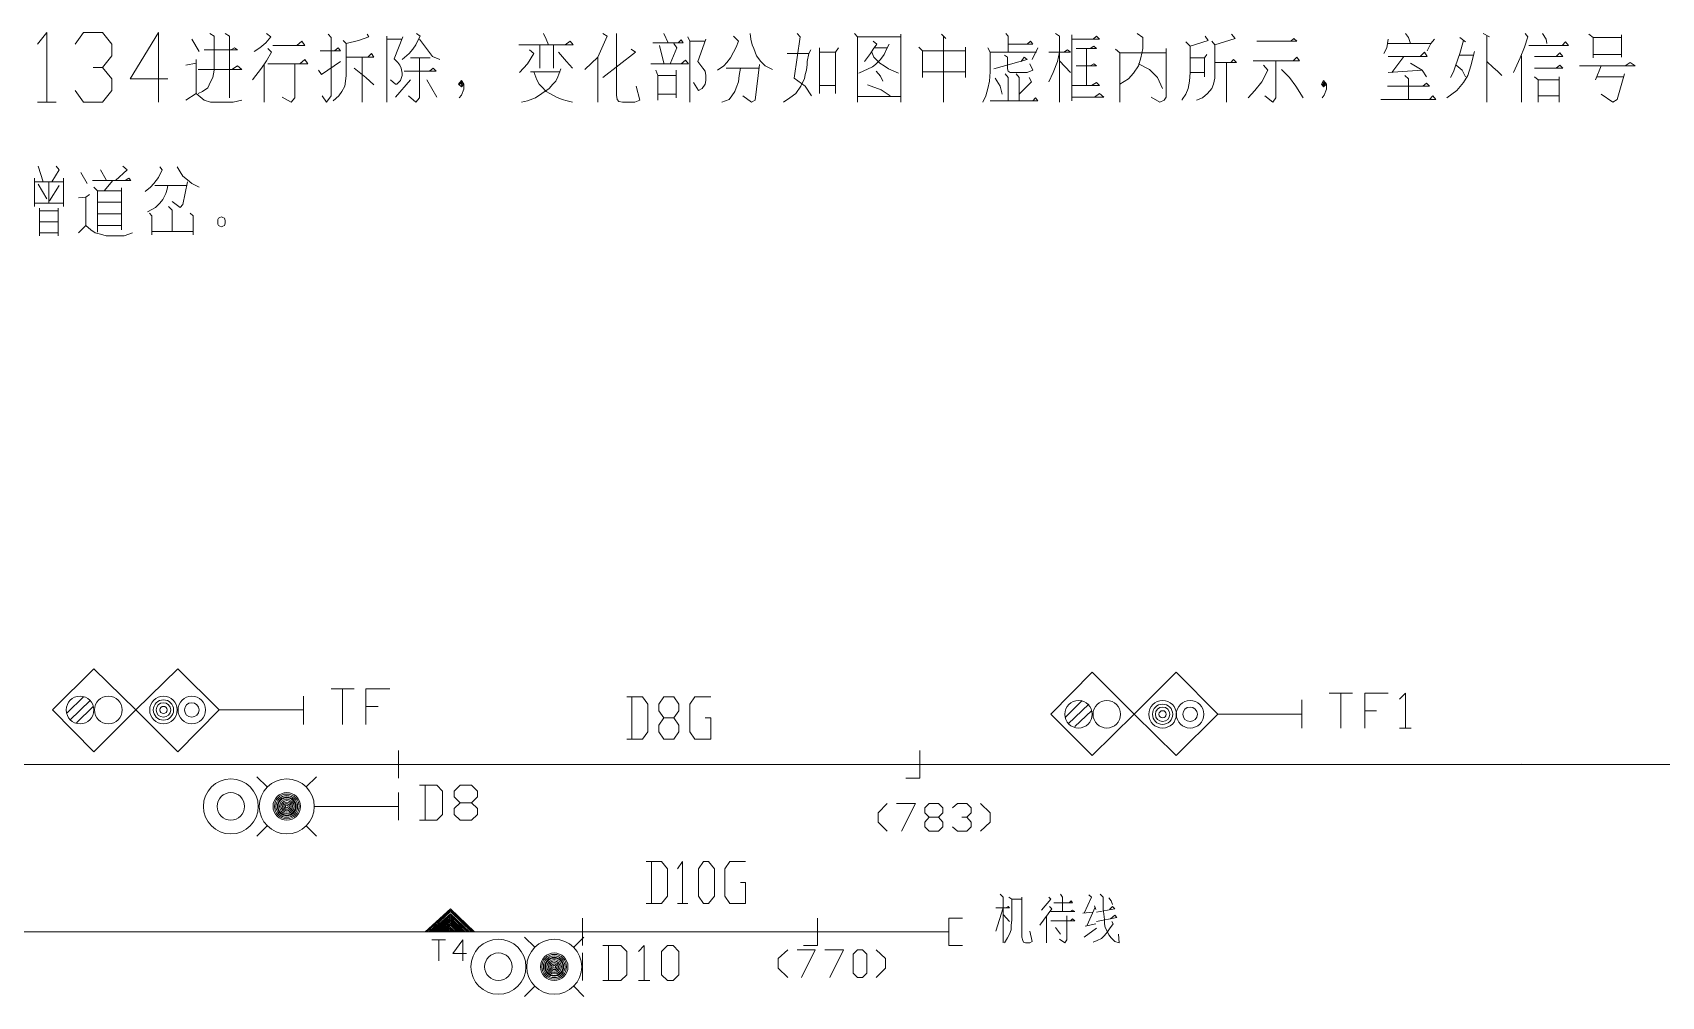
# Model space of a CAD drawing. Header units: millimetres. Extents: x 18 to 1853, y 466 to 763.
# Drawn here: x 1323.9 to 1440.6, y 612.3 to 681.4 of the extents above; entities that cross this region are included whole.
import ezdxf

# ---------------------------------------------------------------- set-up
doc = ezdxf.new("R2010")
doc.units = ezdxf.units.MM
doc.header["$MEASUREMENT"] = 0
doc.layers.add('1', color=7, linetype='Continuous')
doc.layers.add('D0', color=7, linetype='Continuous')

msp = doc.modelspace()

# ---------------------------------------------------------------- linework, layer by layer
at = {"color": 255, "linetype": 'Continuous', "lineweight": 0}
for points in [[(1325.29, 632.81), (1328.25, 635.77)], [(1328.25, 635.77), (1331.27, 632.81)], [(1331.27, 632.81), (1334.28, 635.77)], [(1334.28, 635.77), (1337.24, 632.81)], [(1396.85, 632.5), (1399.82, 635.51)], [(1399.82, 635.51), (1402.83, 632.5)], [(1402.83, 632.5), (1405.84, 635.51)], [(1405.84, 635.51), (1408.81, 632.5)], [(1345.25, 634.32), (1346.91, 634.32)], [(1346.08, 634.32), (1346.08, 631.77)], [(1347.74, 631.77), (1347.74, 634.32), (1349.46, 634.32)], [(1416.81, 634.01), (1418.47, 634.01)], [(1417.64, 634.01), (1417.64, 631.51)], [(1419.36, 631.51), (1419.36, 634.01), (1421.02, 634.01)], [(1421.85, 633.59), (1422.27, 634.01), (1422.27, 631.51)], [(1343.27, 631.77), (1343.27, 633.8)], [(1347.74, 633.07), (1348.62, 633.07)], [(1366.45, 630.73), (1367.59, 630.73), (1367.96, 631.25), (1367.96, 633.23), (1367.59, 633.75), (1366.45, 633.75)], [(1366.81, 633.75), (1366.81, 630.73)], [(1369.1, 630.73), (1368.74, 631.25), (1368.74, 631.72), (1369.1, 632.24), (1369.83, 632.24), (1370.19, 632.76), (1370.19, 633.23), (1369.83, 633.75), (1369.1, 633.75), (1368.74, 633.23), (1368.74, 632.76), (1369.1, 632.24)], [(1372.06, 632.24), (1372.48, 632.24), (1372.48, 630.73), (1371.34, 630.73), (1370.97, 631.25), (1370.97, 633.23), (1371.34, 633.75), (1372.48, 633.75)], [(1414.84, 631.51), (1414.84, 633.54)], [(1328.25, 629.8), (1325.29, 632.81)], [(1331.27, 632.81), (1328.25, 629.8)], [(1334.28, 629.8), (1331.27, 632.81)], [(1337.24, 632.81), (1334.28, 629.8)], [(1343.27, 632.81), (1337.24, 632.81)], [(1369.83, 632.24), (1370.19, 631.72), (1370.19, 631.25), (1369.83, 630.73), (1369.1, 630.73)], [(1399.82, 629.54), (1396.85, 632.5)], [(1402.83, 632.5), (1399.82, 629.54)], [(1405.84, 629.54), (1402.83, 632.5)], [(1408.81, 632.5), (1405.84, 629.54)], [(1414.84, 632.5), (1408.81, 632.5)], [(1419.36, 632.76), (1420.19, 632.76)], [(1421.85, 631.51), (1422.68, 631.51)], [(1350.08, 629.9), (1350.08, 629.9)], [(1350.08, 627.93), (1350.08, 629.9)], [(1387.45, 629.9), (1387.45, 627.93)], [(1311.88, 628.91), (1558.85, 628.91)], [(1586.24, 628.97), (1368.89, 628.91)], [(1430.58, 628.97), (1430.58, 628.97)], [(1339.94, 628.03), (1340.67, 627.3)], [(1344.21, 628.03), (1343.48, 627.3)], [(1351.59, 624.91), (1352.83, 624.91), (1353.25, 625.33), (1353.25, 626.99), (1352.83, 627.41), (1351.59, 627.41)], [(1352, 627.41), (1352, 624.91)], [(1354.5, 624.91), (1354.08, 625.33), (1354.08, 625.74), (1354.5, 626.16), (1355.33, 626.16), (1355.74, 626.58), (1355.74, 626.99), (1355.33, 627.41), (1354.5, 627.41), (1354.08, 626.99), (1354.08, 626.58), (1354.5, 626.16)], [(1387.45, 627.93), (1386.46, 627.93)], [(1350.08, 625.9), (1344.1, 625.9)], [(1350.08, 624.91), (1350.08, 626.89)], [(1355.33, 626.16), (1355.74, 625.74), (1355.74, 625.33), (1355.33, 624.91), (1354.5, 624.91)], [(1385.11, 626.11), (1384.48, 625.43), (1384.48, 624.76), (1385.11, 624.13)], [(1385.78, 626.11), (1387.14, 626.11), (1386.15, 624.13)], [(1388.12, 624.13), (1387.81, 624.44), (1387.81, 624.76), (1388.12, 625.12), (1388.8, 625.12), (1389.11, 625.43), (1389.11, 625.8), (1388.8, 626.11), (1388.12, 626.11), (1387.81, 625.8), (1387.81, 625.43), (1388.12, 625.12)], [(1389.79, 625.8), (1390.15, 626.11), (1390.83, 626.11), (1391.14, 625.8), (1391.14, 625.43), (1390.83, 625.12), (1390.46, 625.12)], [(1391.81, 626.11), (1392.49, 625.43), (1392.49, 624.76), (1391.81, 624.13)], [(1388.8, 625.12), (1389.11, 624.76), (1389.11, 624.44), (1388.8, 624.13), (1388.12, 624.13)], [(1390.83, 625.12), (1391.14, 624.76), (1391.14, 624.44), (1390.83, 624.13), (1390.15, 624.13), (1389.79, 624.44)], [(1340.67, 624.5), (1339.94, 623.77)], [(1343.48, 624.5), (1344.21, 623.77)], [(1367.85, 618.94), (1368.94, 618.94), (1369.36, 619.46), (1369.36, 621.43), (1368.94, 621.95), (1367.85, 621.95)], [(1368.22, 621.95), (1368.22, 618.94)], [(1370.09, 621.43), (1370.45, 621.95), (1370.45, 618.94)], [(1371.96, 618.94), (1371.6, 619.46), (1371.6, 621.43), (1371.96, 621.95), (1372.32, 621.95), (1372.74, 621.43), (1372.74, 619.46), (1372.32, 618.94), (1371.96, 618.94)], [(1374.61, 620.44), (1374.97, 620.44), (1374.97, 618.94), (1373.83, 618.94), (1373.47, 619.46), (1373.47, 621.43), (1373.83, 621.95), (1374.97, 621.95)], [(1370.09, 618.94), (1370.82, 618.94)], [(1393.22, 619.61), (1393.42, 619.4), (1393.42, 616.13)], [(1393.84, 619.4), (1394.05, 619.25), (1394.05, 617.74), (1394, 617.38), (1394, 617.06), (1393.89, 616.75), (1393.74, 616.49), (1393.53, 616.13)], [(1394.05, 619.25), (1394.77, 619.25)], [(1394.77, 619.4), (1394.77, 616.54), (1394.83, 616.29), (1394.88, 616.18), (1395.03, 616.13), (1395.35, 616.13), (1395.5, 616.23), (1395.35, 616.96)], [(1396.7, 619.4), (1396.85, 619.25), (1396.18, 618.47)], [(1397.06, 618.99), (1398.41, 618.99), (1398.31, 619.14), (1398.15, 618.99)], [(1397.53, 619.61), (1397.69, 619.4), (1397.69, 618.36)], [(1399.56, 619.56), (1399.76, 619.4), (1399.24, 618.26)], [(1400.39, 619.61), (1400.6, 619.4), (1400.6, 618.57), (1400.7, 617.79), (1400.7, 617.48), (1400.75, 617.22), (1400.86, 617.01), (1401.01, 616.7), (1401.17, 616.49), (1401.43, 616.23), (1401.74, 616.13), (1401.69, 616.75)], [(1401.01, 619.35), (1401.17, 619.14), (1401.27, 618.88)], [(1363.28, 617.9), (1363.28, 617.9)], [(1363.28, 615.92), (1363.28, 617.9)], [(1380.12, 617.9), (1380.12, 615.92)], [(1389.53, 617.9), (1389.53, 615.92)], [(1390.51, 617.9), (1389.53, 617.9)], [(1392.9, 618.62), (1393.89, 618.62), (1393.79, 618.73), (1393.63, 618.62)], [(1393.42, 618.62), (1392.9, 616.96)], [(1393.42, 618.16), (1393.89, 617.64)], [(1396.75, 618.73), (1396.91, 618.57), (1396.07, 617.38)], [(1396.54, 616.13), (1396.54, 618)], [(1396.85, 618.36), (1398.57, 618.36), (1398.41, 618.47), (1398.26, 618.36)], [(1396.85, 617.69), (1398.57, 617.69), (1398.41, 617.84), (1398.26, 617.69)], [(1398, 618.05), (1398, 616.34), (1397.84, 616.13), (1397.48, 616.39)], [(1399.14, 618.26), (1399.87, 618.31)], [(1400.02, 618.68), (1399.45, 617.38)], [(1401.22, 617.64), (1401.32, 617.48), (1401.06, 617.12), (1400.91, 616.91), (1400.7, 616.65), (1400.49, 616.44), (1400.18, 616.29), (1399.87, 616.18)], [(1399.97, 618.78), (1400.08, 618.52)], [(1400.13, 618.31), (1401.43, 618.57), (1401.27, 618.73), (1401.06, 618.52)], [(1400.13, 617.64), (1401.58, 617.95), (1401.43, 618.1), (1401.12, 617.84)], [(1278.36, 616.91), (1389.53, 616.91)], [(1354.5, 616.91), (1354.5, 616.91)], [(1359.12, 616.54), (1359.85, 615.82)], [(1363.38, 616.54), (1362.66, 615.82)], [(1397.17, 617.22), (1397.53, 616.75)], [(1399.24, 616.54), (1400.13, 617.17)], [(1399.3, 617.32), (1400.08, 617.48)], [(1352.47, 616.34), (1353.46, 616.34)], [(1352.99, 616.34), (1352.99, 614.83)], [(1354.96, 615.35), (1353.98, 615.35), (1354.7, 616.34), (1354.7, 614.83)], [(1363.28, 615.4), (1363.28, 615.4)], [(1363.28, 613.43), (1363.28, 615.4)], [(1364.74, 613.43), (1366.03, 613.43), (1366.45, 613.84), (1366.45, 615.51), (1366.03, 615.92), (1364.74, 615.92)], [(1365.15, 615.92), (1365.15, 613.43)], [(1367.28, 615.51), (1367.7, 615.92), (1367.7, 613.43)], [(1369.36, 613.43), (1368.94, 613.84), (1368.94, 615.51), (1369.36, 615.92), (1369.78, 615.92), (1370.19, 615.51), (1370.19, 613.84), (1369.78, 613.43), (1369.36, 613.43)], [(1377.99, 615.61), (1377.31, 614.99), (1377.31, 614.31), (1377.99, 613.63)], [(1378.66, 615.61), (1379.96, 615.61), (1378.98, 613.63)], [(1380.12, 615.92), (1379.13, 615.92)], [(1380.64, 615.61), (1381.99, 615.61), (1381, 613.63)], [(1382.98, 613.63), (1382.67, 613.95), (1382.67, 615.3), (1382.98, 615.61), (1383.34, 615.61), (1383.65, 615.3), (1383.65, 613.95), (1383.34, 613.63), (1382.98, 613.63)], [(1384.33, 615.61), (1385, 614.99), (1385, 614.31), (1384.33, 613.63)], [(1389.53, 615.92), (1390.51, 615.92)], [(1359.85, 613.01), (1359.12, 612.28)], [(1362.66, 613.01), (1363.38, 612.28)], [(1367.28, 613.43), (1368.11, 613.43)]]:
    msp.add_lwpolyline(points, dxfattribs=at)
at = {"color": 50, "linetype": 'Continuous', "lineweight": 0}
for points in [[(1327.52, 633.75), (1326.33, 632.6)], [(1327.99, 633.49), (1326.54, 632.08)], [(1328.2, 633.07), (1327, 631.88)], [(1399.09, 633.49), (1397.89, 632.29)], [(1399.56, 633.23), (1398.1, 631.82)], [(1399.76, 632.76), (1398.57, 631.62)]]:
    msp.add_lwpolyline(points, dxfattribs=at)
for centre in [(1327.26, 632.81), (1398.83, 632.5)]:
    msp.add_circle(centre, 0.987, dxfattribs=at)
at = {"color": 90, "linetype": 'Continuous', "lineweight": 0}
for centre in [(1329.29, 632.81), (1400.86, 632.5)]:
    msp.add_circle(centre, 0.987, dxfattribs=at)
at = {"color": 255, "linetype": 'Continuous', "lineweight": 0}
for centre, radius in [((1333.24, 632.81), 0.987), ((1335.27, 632.81), 0.987), ((1335.27, 632.81), 0.52), ((1404.86, 632.5), 0.987), ((1406.83, 632.5), 0.987), ((1406.83, 632.5), 0.52), ((1338.07, 625.9), 1.97), ((1342.08, 625.9), 1.97), ((1338.07, 625.9), 0.987), ((1357.25, 614.41), 1.97), ((1357.25, 614.41), 0.987), ((1361.25, 614.41), 1.97)]:
    msp.add_circle(centre, radius, dxfattribs=at)
at = {"color": 170, "linetype": 'Continuous', "lineweight": 0}
for centre, radius in [((1342.08, 625.9), 0.987), ((1342.08, 625.9), 0.884), ((1342.08, 625.9), 0.78), ((1342.08, 625.9), 0.676), ((1342.08, 625.9), 0.624), ((1342.08, 625.9), 0.52), ((1342.08, 625.9), 0.416), ((1342.08, 625.9), 0.312), ((1342.08, 625.9), 0.208), ((1342.08, 625.9), 0.104), ((1361.25, 614.41), 0.987), ((1361.25, 614.41), 0.884), ((1361.25, 614.41), 0.78), ((1361.25, 614.41), 0.676), ((1361.25, 614.41), 0.624), ((1361.25, 614.41), 0.52), ((1361.25, 614.41), 0.416), ((1361.25, 614.41), 0.312), ((1361.25, 614.41), 0.208), ((1361.25, 614.41), 0.104)]:
    msp.add_circle(centre, radius, dxfattribs=at)
at = {"layer": '1', "color": 10, "linetype": 'Continuous', "lineweight": 0}
for points in [[(1352, 616.91), (1353.82, 618.57)], [(1352.11, 616.91), (1353.82, 618.47)], [(1352.26, 616.91), (1353.82, 618.36)], [(1352.37, 616.91), (1353.82, 618.21)], [(1352.47, 616.91), (1353.82, 618.16)], [(1352.57, 616.91), (1353.82, 618.05)], [(1352.68, 616.91), (1353.82, 617.95)], [(1352.78, 616.91), (1353.82, 617.84)], [(1352.89, 616.91), (1353.82, 617.74)], [(1352.99, 616.91), (1353.82, 617.64)], [(1353.82, 618.57), (1355.54, 616.91)], [(1353.82, 618.47), (1355.43, 616.91)], [(1353.82, 618.36), (1355.33, 616.91)], [(1353.82, 618.21), (1355.17, 616.91)], [(1353.82, 618.16), (1355.12, 616.91)], [(1353.82, 618.05), (1355.02, 616.91)], [(1353.82, 617.95), (1354.86, 616.91)], [(1353.82, 617.84), (1354.76, 616.91)], [(1353.82, 617.74), (1354.7, 616.91)], [(1353.82, 617.64), (1354.6, 616.91)], [(1353.09, 616.91), (1353.82, 617.53)], [(1353.2, 616.91), (1353.82, 617.43)], [(1353.3, 616.91), (1353.82, 617.38)], [(1353.41, 616.91), (1353.77, 617.27)], [(1353.51, 616.91), (1353.77, 617.17)], [(1353.61, 616.91), (1353.77, 617.12)], [(1353.66, 616.91), (1353.77, 617.01)], [(1353.77, 617.27), (1354.18, 616.91)], [(1353.77, 617.17), (1354.08, 616.91)], [(1353.77, 617.12), (1353.98, 616.91)], [(1353.77, 617.01), (1353.87, 616.91)], [(1353.77, 616.91), (1353.77, 616.96)], [(1353.77, 616.96), (1353.82, 616.91)], [(1353.82, 617.53), (1354.5, 616.91)], [(1353.82, 617.43), (1354.39, 616.91)], [(1353.82, 617.38), (1354.29, 616.91)]]:
    msp.add_lwpolyline(points, dxfattribs=at)
for centre, radius in [((1333.24, 632.81), 0.728), ((1333.24, 632.81), 0.52), ((1333.24, 632.81), 0.26), ((1404.86, 632.5), 0.728), ((1404.86, 632.5), 0.52), ((1404.86, 632.5), 0.26)]:
    msp.add_circle(centre, radius, dxfattribs=at)
at = {"layer": 'D0', "color": 255, "linetype": 'Continuous', "lineweight": 0}
for points in [[(1324.2, 680.52), (1324.87, 681.35), (1324.87, 676.36)], [(1326.9, 680.52), (1327.52, 681.35), (1328.87, 681.35), (1329.55, 680.52), (1329.55, 679.69), (1328.87, 678.86), (1328.2, 678.86)], [(1333.55, 678.03), (1330.85, 678.03), (1332.88, 681.35), (1332.88, 676.36)], [(1335.27, 680.89), (1335.79, 680)], [(1336.57, 681.3), (1336.88, 681.09), (1336.88, 678.65), (1336.77, 678.13), (1336.62, 677.82), (1336.41, 677.4), (1336.05, 677.14), (1335.73, 676.99)], [(1337.66, 681.3), (1337.97, 681.09), (1337.97, 676.68)], [(1340.62, 681.3), (1340.93, 681.04), (1340.57, 680.63), (1340.15, 680.26), (1339.74, 680)], [(1341.09, 680.42), (1343.37, 680.42), (1343.17, 680.73), (1342.8, 680.42)], [(1345.04, 681.25), (1345.25, 680.99), (1345.25, 676.83), (1344.93, 676.36), (1344.62, 676.83)], [(1347.84, 681.25), (1347.95, 681.04), (1347.22, 680.78), (1346.34, 680.57), (1346.13, 680.78)], [(1349.25, 681.09), (1349.25, 676.36)], [(1349.25, 680.89), (1350.29, 680.89)], [(1350.39, 681.04), (1349.77, 679.48), (1350.03, 679.22), (1350.18, 679.02), (1350.29, 678.81), (1350.34, 678.44), (1350.34, 678.29), (1350.23, 677.92), (1349.97, 677.66), (1349.87, 677.66), (1349.51, 677.98)], [(1351.38, 681.3), (1351.64, 681.09), (1351.48, 680.78), (1351.33, 680.47), (1351.12, 680.16), (1350.86, 679.85), (1350.34, 679.43)], [(1351.59, 680.89), (1352.52, 679.64), (1353.04, 679.43)], [(1358.71, 680.47), (1362.6, 680.47), (1362.4, 680.73), (1362.03, 680.47)], [(1360.47, 681.3), (1360.68, 680.89), (1360.84, 680.47)], [(1364.74, 681.3), (1365.05, 681.09), (1364.37, 679.59), (1363.44, 678.7)], [(1365.72, 681.3), (1365.72, 676.88), (1365.77, 676.57), (1365.88, 676.42), (1366.14, 676.36), (1367.02, 676.36), (1367.39, 676.52), (1367.13, 677.51)], [(1368.32, 680.63), (1370.5, 680.63), (1370.35, 680.83), (1370.14, 680.63)], [(1369.1, 681.3), (1369.41, 680.63)], [(1370.82, 681.04), (1370.97, 680.73), (1370.97, 676.36)], [(1370.97, 680.73), (1372.06, 680.73)], [(1372.12, 680.89), (1371.54, 679.28), (1371.91, 678.81), (1372.06, 678.6), (1372.12, 678.29), (1372.12, 677.92), (1372.06, 677.66), (1371.86, 677.35), (1371.6, 677.2), (1371.23, 677.77)], [(1374.09, 681.09), (1374.45, 680.73), (1374.3, 680.31), (1374.09, 679.95), (1373.88, 679.54), (1373.62, 679.22), (1373.41, 678.96), (1372.95, 678.65)], [(1375.29, 681.3), (1375.34, 680.89), (1375.44, 680.47), (1375.55, 680.21), (1375.75, 679.69), (1376.06, 679.28), (1376.38, 678.96), (1376.9, 678.7)], [(1378.66, 681.3), (1378.87, 681.04), (1378.46, 678.08), (1379.24, 677.51), (1379.7, 676.83)], [(1382.77, 681.3), (1382.98, 681.04), (1382.98, 676.36)], [(1386.1, 681.04), (1382.98, 681.04)], [(1384.12, 680.73), (1384.38, 680.52), (1384.12, 680.16), (1383.91, 679.85), (1383.5, 679.28)], [(1386.1, 676.36), (1386.1, 681.25)], [(1389.01, 681.25), (1389.32, 680.94)], [(1389.16, 681.09), (1389.16, 676.36)], [(1393.63, 681.3), (1393.79, 681.09), (1393.79, 679.95)], [(1393.79, 680.52), (1395.55, 680.52), (1395.4, 680.73), (1395.14, 680.52)], [(1397.17, 681.3), (1397.48, 681.09), (1397.48, 676.36)], [(1398.36, 681.2), (1398.36, 676.47)], [(1398.36, 680.89), (1400.34, 680.89), (1400.13, 681.09), (1399.87, 680.89)], [(1403.04, 681.3), (1403.45, 680.99), (1403.45, 680.21), (1403.3, 679.54), (1403.14, 678.96), (1402.78, 678.44), (1402.41, 678.03), (1401.79, 677.66)], [(1407.92, 681.09), (1408.13, 680.78), (1406.83, 680.37), (1406.52, 680.68)], [(1409.79, 681.25), (1410.05, 680.94), (1408.6, 680.47), (1408.39, 680.73)], [(1411.61, 680.73), (1414.47, 680.73), (1414.26, 680.94), (1414.06, 680.73)], [(1421.02, 680.89), (1420.92, 680.26), (1420.71, 679.85)], [(1422.27, 681.3), (1422.48, 680.99), (1422.63, 680.57)], [(1424.35, 680.89), (1424.09, 680.57), (1423.83, 680.05)], [(1426.43, 680.78), (1426.17, 679.85), (1425.85, 678.96), (1425.7, 678.55), (1425.49, 678.13)], [(1426.17, 680.99), (1426.58, 680.68)], [(1427.83, 681.3), (1428.3, 681.04)], [(1428.09, 681.15), (1428.09, 676.36)], [(1430.84, 681.3), (1431.05, 681.04), (1430.79, 680.31), (1430.48, 679.54), (1430.01, 678.5)], [(1432.09, 681.3), (1432.35, 680.89), (1432.4, 680.57)], [(1435.42, 681.25), (1435.73, 680.99), (1435.73, 679.54)], [(1435.73, 680.99), (1437.76, 680.99)], [(1437.76, 681.2), (1437.76, 679.59)], [(1336.15, 680.11), (1338.54, 680.11), (1338.33, 680.26), (1338.07, 680.11)], [(1340.72, 680.21), (1340.98, 679.95), (1340.62, 679.33), (1340.26, 678.81), (1339.63, 677.98)], [(1344.47, 680.05), (1344.52, 680.05), (1345.92, 680.05), (1345.77, 680.26), (1345.51, 680.05)], [(1346.34, 680.57), (1346.34, 678.29), (1346.28, 677.87), (1346.23, 677.51), (1346.03, 677.14), (1345.82, 676.83), (1345.4, 676.47)], [(1346.34, 679.59), (1348.31, 679.59), (1348.16, 679.85), (1347.9, 679.59)], [(1347.48, 679.59), (1347.48, 676.36)], [(1351.59, 679.54), (1351.59, 676.68), (1351.33, 676.36), (1350.81, 676.83)], [(1350.96, 679.54), (1352.37, 679.54)], [(1359.49, 680.11), (1359.8, 679.85), (1359.33, 679.12), (1358.76, 678.5)], [(1360.21, 680.47), (1360.21, 678.81)], [(1361.2, 680.47), (1361.2, 678.81)], [(1362.55, 678.81), (1362.14, 679.28), (1361.56, 679.95)], [(1364.37, 679.59), (1364.37, 676.36)], [(1366.76, 680.16), (1367.07, 679.95), (1364.74, 678.13)], [(1368.79, 680.42), (1369.1, 679.17)], [(1369.83, 680.57), (1370.04, 680.26), (1369.57, 679.12)], [(1379.5, 679.85), (1379.39, 679.28), (1379.39, 679.07), (1379.34, 678.65), (1379.24, 678.34), (1379.18, 678.03), (1379.08, 677.82), (1378.92, 677.51), (1378.56, 676.99), (1378.14, 676.68), (1377.68, 676.36)], [(1377.94, 679.85), (1379.5, 679.85), (1379.65, 680.11)], [(1380.27, 680.26), (1380.27, 676.99)], [(1381.42, 679.95), (1380.27, 679.95)], [(1381.42, 676.99), (1381.42, 679.95), (1381.63, 680.26)], [(1385.26, 680.52), (1385.11, 680.26), (1384.9, 679.79), (1384.64, 679.43), (1384.28, 679.07), (1384.07, 678.91), (1383.08, 678.44)], [(1384.02, 679.95), (1384.17, 679.59), (1384.38, 679.38), (1384.59, 679.17), (1384.9, 678.96), (1385.21, 678.76), (1385.94, 678.44)], [(1384.22, 680.26), (1385.11, 680.26)], [(1387.39, 680.31), (1387.65, 680.05), (1387.65, 678.13)], [(1390.72, 680.05), (1387.65, 680.05)], [(1390.72, 678.13), (1390.72, 680.31)], [(1392.33, 680.26), (1392.49, 679.95), (1392.49, 679.12), (1392.49, 678.55), (1392.44, 677.87), (1392.33, 677.35), (1392.18, 676.83), (1391.97, 676.36)], [(1392.49, 679.95), (1395.81, 679.95)], [(1392.75, 678.76), (1395.14, 679.43), (1394.93, 679.59), (1394.72, 679.28)], [(1393.53, 679.74), (1393.74, 679.59), (1393.74, 678.86), (1393.74, 678.76), (1393.79, 678.6), (1393.94, 678.5), (1395.14, 678.5), (1395.55, 678.65), (1395.35, 679.12)], [(1395.92, 680.26), (1395.5, 679.43)], [(1396.7, 679.95), (1398.26, 679.95), (1398.05, 680.11), (1397.79, 679.95)], [(1397.48, 679.95), (1397.32, 679.28), (1397.01, 678.5), (1396.7, 677.82)], [(1398.67, 680.21), (1400.13, 680.21), (1399.92, 680.37), (1399.66, 680.21)], [(1399.4, 680.21), (1399.4, 677.56)], [(1401.48, 680.16), (1401.79, 679.9), (1401.79, 676.36)], [(1401.79, 679.9), (1405.12, 679.9)], [(1405.12, 680.21), (1405.12, 676.73), (1404.96, 676.52), (1404.65, 676.36), (1404.03, 676.73)], [(1406.83, 680.37), (1406.83, 678.5), (1406.78, 677.87), (1406.68, 677.35), (1406.52, 676.94), (1406.26, 676.57), (1406.26, 676.52)], [(1406.83, 679.54), (1407.87, 679.54)], [(1408.6, 680.47), (1408.6, 678.08), (1408.5, 677.66), (1408.39, 677.35), (1408.08, 676.99), (1407.72, 676.68), (1407.3, 676.52)], [(1408.03, 679.79), (1407.87, 679.54), (1407.87, 678.18)], [(1411.35, 679.33), (1414.68, 679.33), (1414.47, 679.59), (1414.21, 679.33)], [(1420.97, 680.57), (1424.09, 680.57)], [(1421.02, 679.64), (1423.83, 679.64), (1423.62, 679.95), (1423.31, 679.64)], [(1422.16, 679.64), (1421.28, 678.5)], [(1427.21, 680), (1426.95, 678.96), (1426.74, 678.29), (1426.43, 677.77), (1425.96, 677.2), (1425.23, 676.68)], [(1426.11, 679.74), (1427.1, 679.74)], [(1430.58, 679.69), (1430.58, 676.36)], [(1431.1, 680.42), (1433.96, 680.42), (1433.75, 680.68), (1433.49, 680.42)], [(1431.52, 679.64), (1433.55, 679.64), (1433.34, 679.9), (1433.08, 679.64)], [(1435.73, 679.79), (1437.76, 679.79)], [(1328.87, 678.86), (1329.55, 678.03), (1329.55, 677.2), (1328.87, 676.36), (1327.52, 676.36), (1326.9, 677.2)], [(1335.58, 679.43), (1335.58, 676.99), (1334.85, 676.52)], [(1334.85, 679.02), (1335.58, 679.17)], [(1335.73, 678.7), (1338.85, 678.7), (1338.54, 678.96), (1338.13, 678.7)], [(1340.46, 679.12), (1340.46, 676.36)], [(1340.72, 679.12), (1343.58, 679.12), (1343.37, 679.43), (1343.01, 679.12)], [(1342.65, 679.12), (1342.65, 676.68), (1342.39, 676.36), (1341.76, 676.73)], [(1344.36, 678.65), (1344.57, 678.34), (1345.92, 679.28)], [(1346.91, 678.81), (1347.74, 678.13), (1348.31, 677.61)], [(1350.49, 678.6), (1352.78, 678.6), (1352.57, 678.81), (1352.31, 678.6)], [(1361.72, 678.76), (1361.51, 678.18), (1361.36, 677.87), (1361.15, 677.66), (1360.89, 677.35), (1360.37, 676.99), (1359.9, 676.68), (1359.33, 676.47), (1358.91, 676.36)], [(1359.54, 678.55), (1361.67, 678.55)], [(1359.8, 678.55), (1360.01, 677.98), (1360.16, 677.66), (1360.37, 677.46), (1360.68, 677.14), (1360.94, 676.99), (1361.41, 676.73), (1361.82, 676.57), (1362.19, 676.47), (1362.55, 676.36)], [(1368.17, 679.12), (1370.87, 679.12), (1370.66, 679.38), (1370.35, 679.12)], [(1368.53, 678.65), (1368.68, 678.29), (1368.68, 676.52)], [(1369.98, 678.65), (1369.98, 676.68)], [(1374.61, 678.81), (1374.51, 678.29), (1374.45, 677.82), (1374.3, 677.4), (1374.19, 677.14), (1373.99, 676.83), (1373.78, 676.57), (1373.26, 676.36)], [(1373.57, 678.81), (1375.91, 678.81)], [(1375.96, 679.07), (1375.65, 676.52), (1375.39, 676.36), (1374.77, 676.83)], [(1384.33, 678.6), (1384.64, 678.24), (1384.8, 677.87)], [(1387.65, 678.55), (1390.72, 678.55)], [(1393.58, 678.39), (1393.79, 678.13), (1393.79, 676.47)], [(1394.36, 678.39), (1394.57, 678.13), (1394.57, 676.47)], [(1397.48, 679.33), (1398.26, 678.5)], [(1398.67, 678.96), (1400.13, 678.96), (1399.92, 679.12), (1399.66, 678.96)], [(1403.14, 679.12), (1403.92, 678.7), (1404.49, 678.13), (1404.86, 677.35)], [(1407.87, 678.5), (1406.83, 678.5)], [(1408.6, 679.22), (1410.16, 679.22), (1409.95, 679.43), (1409.74, 679.22)], [(1409.43, 679.22), (1409.43, 676.36)], [(1412.08, 679.02), (1412.39, 678.65), (1411.98, 677.82), (1411.46, 677.2), (1410.99, 676.68)], [(1412.97, 679.33), (1412.97, 676.68), (1412.76, 676.36), (1412.19, 676.83)], [(1413.38, 678.7), (1413.95, 678.13), (1414.42, 677.51), (1414.94, 676.68)], [(1421.02, 678.5), (1423.46, 678.65)], [(1422.63, 679.17), (1423.46, 678.65), (1423.78, 678.18)], [(1425.91, 679.02), (1426.32, 678.65), (1426.58, 678.18)], [(1428.09, 679.28), (1428.56, 678.86), (1428.87, 678.6), (1429.18, 678.29)], [(1431.52, 678.81), (1433.55, 678.81), (1433.34, 679.02), (1433.08, 678.81)], [(1434.74, 678.96), (1438.74, 678.96), (1438.38, 679.22), (1438.02, 678.96)], [(1436.3, 678.96), (1435.88, 677.98)], [(1437.96, 678.39), (1437.44, 676.57), (1437.13, 676.36), (1436.3, 676.94)], [(1350.96, 677.98), (1349.87, 676.73)], [(1352.11, 677.98), (1352.83, 676.73)], [(1354.39, 677.66), (1354.6, 677.92), (1354.76, 677.66), (1354.6, 677.46), (1354.39, 677.66)], [(1354.65, 677.82), (1354.44, 677.61)], [(1354.76, 677.66), (1354.76, 677.3), (1354.6, 676.88), (1354.44, 676.68)], [(1354.5, 677.82), (1354.7, 677.56)], [(1354.7, 677.77), (1354.55, 677.51)], [(1368.68, 678.29), (1369.98, 678.29)], [(1380.27, 677.56), (1381.42, 677.56)], [(1383.7, 677.61), (1384.69, 677.25), (1385.32, 676.83)], [(1392.85, 678.08), (1393.22, 677.51), (1393.37, 676.94)], [(1395.29, 678.13), (1395.45, 677.82), (1394.57, 676.94)], [(1398.36, 677.56), (1400.34, 677.56), (1400.13, 677.77), (1399.76, 677.56)], [(1416.24, 677.66), (1416.4, 677.92), (1416.6, 677.66), (1416.4, 677.46), (1416.24, 677.66)], [(1416.5, 677.82), (1416.29, 677.61)], [(1416.6, 677.66), (1416.6, 677.3), (1416.45, 676.88), (1416.29, 676.68)], [(1416.34, 677.82), (1416.5, 677.56)], [(1416.55, 677.77), (1416.34, 677.51)], [(1420.97, 677.51), (1423.98, 677.51), (1423.78, 677.72), (1423.52, 677.51)], [(1422.22, 678.29), (1422.48, 678.03), (1422.48, 676.57)], [(1431.52, 678.18), (1431.78, 677.98), (1431.78, 676.36)], [(1433.29, 677.98), (1431.78, 677.98)], [(1433.29, 676.36), (1433.29, 678.18)], [(1435.99, 678.18), (1437.91, 678.18)], [(1324.2, 676.36), (1325.55, 676.36)], [(1335.58, 676.99), (1336.15, 676.52), (1336.62, 676.36), (1338.23, 676.36), (1338.85, 676.52)], [(1368.68, 676.94), (1369.98, 676.94)], [(1382.98, 676.78), (1386.1, 676.78)], [(1392.49, 676.47), (1395.92, 676.47), (1395.76, 676.68), (1395.55, 676.47)], [(1398.36, 676.73), (1400.65, 676.73), (1400.34, 676.99), (1399.97, 676.73)], [(1420.5, 676.57), (1424.45, 676.57), (1424.24, 676.83), (1423.98, 676.57)], [(1431.78, 676.83), (1433.29, 676.83)], [(1324.25, 671.79), (1324.61, 670.65)], [(1325.55, 671.79), (1325.76, 671.53), (1325.24, 670.65)], [(1328.72, 671.53), (1329.13, 670.8)], [(1330.33, 671.79), (1330.64, 671.53), (1329.81, 670.75)], [(1332.98, 671.74), (1333.14, 671.53), (1332.88, 670.96), (1332.56, 670.54), (1332.3, 670.28), (1331.94, 669.97)], [(1334.23, 671.74), (1334.44, 671.38), (1334.64, 671.06), (1334.96, 670.8), (1335.27, 670.54), (1335.79, 670.28)], [(1323.99, 670.91), (1323.99, 668.88)], [(1326.07, 670.65), (1323.99, 670.65)], [(1324.25, 670.49), (1324.87, 669.45)], [(1325.03, 670.65), (1325.03, 669.14)], [(1325.76, 670.39), (1325.08, 669.3)], [(1326.07, 668.88), (1326.07, 670.91)], [(1327.32, 671.32), (1327.78, 670.54)], [(1328.15, 670.75), (1330.9, 670.75), (1330.75, 670.91), (1330.49, 670.75)], [(1328.25, 670.28), (1328.51, 670.02), (1328.51, 667.06)], [(1329.6, 670.75), (1328.98, 670.02)], [(1330.23, 670.23), (1330.23, 667.22)], [(1333.55, 670.39), (1333.5, 670.13), (1333.4, 669.82), (1333.19, 669.4), (1332.98, 669.14), (1332.67, 668.83), (1332.1, 668.52)], [(1332.62, 670.39), (1334.9, 670.39)], [(1334.96, 670.65), (1334.64, 669.04), (1334.44, 668.83), (1333.86, 669.24)], [(1323.99, 669.14), (1326.07, 669.14)], [(1327.94, 669.76), (1327.68, 669.56), (1327.68, 667.53), (1327.16, 667.01)], [(1327.16, 669.5), (1327.68, 669.56)], [(1328.51, 670.02), (1330.23, 670.02)], [(1328.51, 669.19), (1330.23, 669.19)], [(1324.35, 668.78), (1324.35, 666.8)], [(1325.7, 668.57), (1324.35, 668.57)], [(1325.7, 666.8), (1325.7, 668.78)], [(1328.51, 668.36), (1330.23, 668.36)], [(1332.25, 668.41), (1332.41, 668.21), (1332.41, 666.85)], [(1333.6, 668.88), (1333.86, 668.62), (1333.86, 667.11)], [(1335.16, 668.41), (1335.37, 668.21), (1335.37, 666.85)], [(1337.14, 667.79), (1337.14, 667.63), (1337.19, 667.53), (1337.29, 667.48), (1337.4, 667.43), (1337.5, 667.48), (1337.61, 667.53), (1337.66, 667.69), (1337.66, 667.79), (1337.66, 667.89), (1337.61, 668.05), (1337.5, 668.1), (1337.4, 668.15), (1337.29, 668.1), (1337.19, 668.05), (1337.14, 667.95), (1337.14, 667.79)], [(1324.35, 667.79), (1325.7, 667.79)], [(1324.35, 667.01), (1325.7, 667.01)], [(1327.68, 667.53), (1328.04, 667.22), (1328.35, 667.01), (1328.72, 666.91), (1329.13, 666.8), (1330.43, 666.8), (1331.01, 667.01)], [(1328.51, 667.53), (1330.23, 667.53)], [(1332.41, 667.11), (1335.37, 667.11)]]:
    msp.add_lwpolyline(points, dxfattribs=at)

doc.saveas('drawing.dxf')
